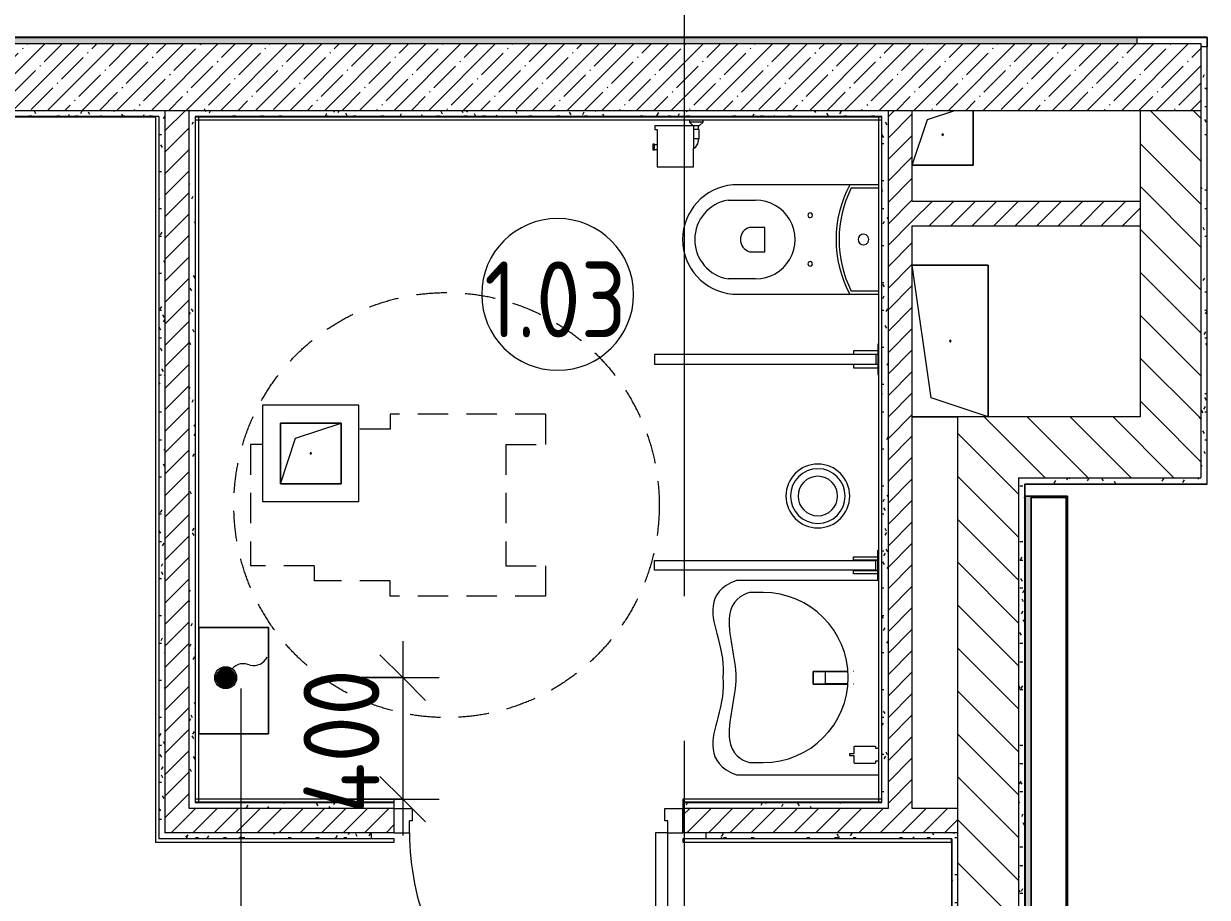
# Model space of a CAD drawing. Header units: millimetres. Extents: x -4185 to 186529, y -8553 to 29097.
# Drawn here: x 5835 to 9731, y 22938 to 25816 of the extents above; entities that cross this region are included whole.
import ezdxf

# ---------------------------------------------------------------- set-up
doc = ezdxf.new("R2010")
doc.units = ezdxf.units.MM
doc.linetypes.add('200_ШТРИХ__ш1_п0_6_', pattern=[160, 100, -60])
doc.linetypes.add('Осевая', pattern=[3175, 635, -476.25, 1587.5, -476.25])
for name, color, linetype, lineweight in [('0-1', 7, 'Continuous', 9), ('A-ANNO-DIMS', 7, 'Continuous', 9), ('A-ANNO-DIMS-100', 7, 'Continuous', 9), ('A-AREA-IDEN', 7, 'Continuous', 9), ('A-DETL-GENF', 7, 'Continuous', 9), ('A-DOOR', 7, 'Continuous', 9), ('A-DOOR-1', 7, 'Continuous', 13), ('A-DOOR-FRAM', 7, 'Continuous', 13), ('A-GENM', 7, 'Continuous', 9), ('A-WALL', 7, 'Continuous', 9), ('E-ELEC-FIXT-IDEN', 7, 'Continuous', 9), ('I-WALL', 7, 'Continuous', 9), ('P-SANR-FIXT', 7, 'Continuous', 9), ('Оси', 7, 'Continuous', 9), ('Оси-2', 7, 'Осевая', 9), ('Электрические приборы', 7, 'Continuous', 9)]:
    doc.layers.add(name, color=color, linetype=linetype, lineweight=lineweight)
for name, color, linetype, lineweight, true_color in [('A-WALL-1', 7, 'Continuous', 9, 0x3c3c3c), ('A-WALL-FNSH-1', 7, 'Continuous', 9, 0x3c3c3c), ('I-FURN-1', 7, 'Continuous', 9, 0xf0f0f0), ('I-FURN-2', 7, '200_ШТРИХ__ш1_п0_6_', 9, 0xf0f0f0)]:
    doc.layers.add(name, color=color, linetype=linetype, lineweight=lineweight, true_color=true_color)
doc.layers.add('I-FURN-3', color=7, linetype='Continuous', lineweight=9, transparency=1)
doc.styles.add('GOST Common_1', font='GOST_Common.ttf', dxfattribs={"width": 0.9, "height": 250})
doc.styles.add('ISOCPEUR', font='isocpeur.ttf', dxfattribs={"width": 0.9, "height": 250})
doc.dimstyles.new('ISO-2_5_0_9К_БОЛЬШОЙ', dxfattribs={"dimscale": 304.8, "dimtxt": 248.995294, "dimasz": 0.492126, "dimexe": 0.393701, "dimexo": 0.984252, "dimgap": 0, "dimtad": 1, "dimdec": 0, "dimrnd": 10, "dimzin": 0, "dimdsep": 46, "dimtxsty": 'ISOCPEUR', "dimblk1": 'OBLIQUE', "dimblk2": 'OBLIQUE', "dimsah": 1, "dimcen": 0.09, "dimdle": 0.393701, "dimazin": 0, "dimtfac": 1, "dimtdec": 4, "dimtix": 1, "dimtmove": 0, "dimatfit": 3, "dimfxl": 1, "dimtvp": 1, "dimtolj": 1, "dimtzin": 0, "dimarcsym": 2})
pattern_1 = [(45, (0, 0), (-35.35534, 35.35534), [])]
pattern_2 = [(135, (0, 0), (-70.71068, -70.71068), [])]
pattern_3 = [(0, (0, 0), (121.92, 30.48), [10.058, -81.382, 10.058, -81.382, -487.68]), (0, (0, 0), (121.92, 30.48), [-182.88, 10.058, -172.822, 10.058, -81.382, -213.36]), (0, (0, 0), (121.92, 30.48), [-457.2, 10.058, -50.902, 10.058, -142.342]), (120, (45.72, 15.24), (-87.356454, 90.345817), [10.058, -81.382, 10.058, -81.382, -487.68]), (120, (45.72, 15.24), (-87.356454, 90.345817), [-182.88, 10.058, -172.822, 10.058, -81.382, -213.36]), (120, (45.72, 15.24), (-87.356454, 90.345817), [-457.2, 10.058, -50.902, 10.058, -142.342]), (240, (60.96, 76.2), (-34.563546, -120.825817), [10.058, -81.382, 10.058, -81.382, -487.68]), (240, (60.96, 76.2), (-34.563546, -120.825817), [-182.88, 10.058, -172.822, 10.058, -81.382, -213.36]), (240, (60.96, 76.2), (-34.563546, -120.825817), [-457.2, 10.058, -50.902, 10.058, -142.342])]

# ---------------------------------------------------------------- blocks, each defined once
blk = doc.blocks.new('110_Дверь_СКБ_1Ст_Внутренняя1 - Д-8т 950x2100h_СУ-31746493-План размещения напольных электротехнических лючков и розеток 1 этажа в осях 1-12')
at = {"layer": 'A-DOOR'}
blk.add_arc((-412.5, 40), 850, 360, 90, dxfattribs=at)
at = {"layer": 'A-DOOR-1'}
for p, q in [((-412.5, 890), (-372.5, 890)), ((-412.5, 890), (-412.5, 40)), ((-372.5, 40), (-372.5, 890)), ((-412.5, 40), (-372.5, 40))]:
    blk.add_line(p, q, dxfattribs=at)
at = {"layer": 'A-DOOR-FRAM'}
for p, q in [((-412.5, 40), (-462.5, 40)), ((-462.5, 40), (-462.5, -40)), ((-412.5, 40), (-412.5, 0)), ((487.5, 40), (437.5, 40)), ((437.5, 40), (437.5, 0)), ((487.5, 40), (487.5, -40)), ((-412.5, 0), (-402.5, 0)), ((-402.5, 0), (-402.5, -40)), ((427.5, 0), (437.5, 0)), ((427.5, 0), (427.5, -40)), ((-402.5, -40), (-462.5, -40)), ((487.5, -40), (427.5, -40))]:
    blk.add_line(p, q, dxfattribs=at)
blk = doc.blocks.new('GM_Отверстие прямоугольное _в плите_ - Отверстие-V42-План размещения напольных электротехнических лючков и розеток 1 этажа в осях 1-12')
at = {"layer": 'A-GENM'}
for p, q in [((-250, -25), (-250, 125)), ((-250, 125), (-250, -25)), ((-187.5, 62.5), (250, 125)), ((250, 125), (250, -125)), ((250, -125), (250, 125)), ((-250, -125), (-187.5, 62.5)), ((250, -125), (-250, -125)), ((-250, -125), (250, -125))]:
    blk.add_line(p, q, dxfattribs=at)
for start, end in [(360, 180), (180, 360)]:
    blk.add_arc((0, 0), 2.5, start, end, dxfattribs=at)
blk = doc.blocks.new('GM_Отверстие прямоугольное _в плите_ - Отверстие-21604341-План размещения напольных электротехнических лючков и розеток 1 этажа в осях 1-12')
at = {"layer": 'A-GENM'}
for p, q in [((-50, 50), (40, 80)), ((100, 80), (100, -100)), ((100, -100), (100, 80)), ((-100, -100), (-50, 50)), ((100, -100), (-100, -100)), ((-100, -100), (100, -100))]:
    blk.add_line(p, q, dxfattribs=at)
for start, end in [(360, 180), (180, 360)]:
    blk.add_arc((0, 0), 2.5, start, end, dxfattribs=at)
blk = doc.blocks.new('132_МГН_Поручень для унитаза_тип откидной - ПР 1Р-18611699-План размещения напольных электротехнических лючков и розеток 1 этажа в осях 1-12')
at = {"layer": 'A-GENM'}
for p, q in [((-16, 738), (-16, 9.5)), ((16, 738), (-16, 738)), ((16, 9.5), (16, 738)), ((-28.2, 83), (-28.2, 3)), ((-17, 83), (-28.2, 83)), ((-17, 3), (-17, 83)), ((17, 83), (17, 3)), ((28.2, 83), (17, 83)), ((28.2, 3), (28.2, 83)), ((-50, 3), (-50, 0)), ((50, 3), (-50, 3)), ((-17, 3), (-28.2, 3)), ((-16, 9.5), (-16.6, 8.9)), ((-16.6, 8.9), (-16.6, 4.2)), ((16, 9.5), (-16, 9.5)), ((16, 9.5), (16.6, 8.9)), ((16.6, 8.9), (16.6, 4.2)), ((28.2, 3), (17, 3)), ((50, 0), (50, 3))]:
    blk.add_line(p, q, dxfattribs=at)
for centre, start, end in [((-15.3, 4.2), 180, 270), ((15.3, 4.2), 270, 360)]:
    blk.add_arc(centre, 1.24, start, end, dxfattribs=at)
blk = doc.blocks.new('GM_Отверстие прямоугольное _в плите_ - Отверстие-V78-План размещения напольных электротехнических лючков и розеток 1 этажа в осях 1-12')
at = {"layer": 'A-GENM'}
for p, q in [((-100, -100), (-100, 100)), ((-100, 100), (100, 100)), ((100, 100), (-100, 100)), ((-100, 100), (-100, -100)), ((-50, 50), (100, 100)), ((100, 100), (100, -100)), ((100, -100), (100, 100)), ((-100, -100), (-50, 50)), ((100, -100), (-100, -100)), ((-100, -100), (100, -100))]:
    blk.add_line(p, q, dxfattribs=at)
for start, end in [(360, 180), (180, 360)]:
    blk.add_arc((0, 0), 2.5, start, end, dxfattribs=at)
blk = doc.blocks.new('FRT_2D_Символ _разворот МГН_1 - D1_4_Символ доступности разворота МГН _360__-V84-План размещения напольных электротехнических лючков и розеток 1 этажа в осях 1-12')
at = {"layer": 'I-FURN-2'}
for p, q in [((-300, 325.4), (-300, -185.8)), ((-300, 325.4), (-200, 325.4)), ((-200, 195.4), (-200, 325.4)), ((200, 325.4), (300, 325.4)), ((200, 195.4), (200, 325.4)), ((300, 325.4), (300, -185.8)), ((-200, 195.4), (200, 195.4)), ((-300, -185.8), (-250, -185.8)), ((-250, -185.8), (-250, -288.4)), ((300, -185.8), (250, -185.8)), ((250, -185.8), (250, -435.8)), ((200, -435.8), (250, -435.8)), ((200, -435.8), (200, -645.8)), ((-200, -605.4), (-200, -645.8)), ((-200, -645.8), (200, -645.8))]:
    blk.add_line(p, q, dxfattribs=at)
blk.add_circle((0, 0), 700, dxfattribs=at)
blk = doc.blocks.new('Блок Розеток и Выключателей - Блок Розеток и Выключателей_SK3-27368973-План размещения напольных электротехнических лючков и розеток 1 этажа в осях 1-12')
at = {"layer": 'A-DETL-GENF'}
for p, q in [((-21.6, -76), (-21.6, -124)), ((-19.2, -73.6), (-19.2, -126.4)), ((-16.8, -71.2), (-16.8, -128.8)), ((-14.4, -71.2), (-14.4, -128.8)), ((-12, -68.8), (-12, -131.2)), ((-9.6, -68.8), (-9.6, -131.2)), ((-7.2, -66.4), (-7.2, -133.6)), ((-4.8, -66.4), (-4.8, -133.6)), ((-2.4, -66.4), (-2.4, -133.6)), ((0, -66.4), (0, -133.6)), ((2.4, -66.4), (2.4, -133.6)), ((4.8, -66.4), (4.8, -133.6)), ((7.2, -66.4), (7.2, -133.6)), ((9.6, -68.8), (9.6, -131.2)), ((12, -68.8), (12, -131.2)), ((14.4, -71.2), (14.4, -128.8)), ((16.8, -71.2), (16.8, -128.8)), ((19.2, -73.6), (19.2, -126.4)), ((21.6, -76), (21.6, -124)), ((-33.6, -92.8), (-33.6, -107.2)), ((-31.2, -88), (-31.2, -112)), ((-28.8, -83.2), (-28.8, -116.8)), ((-26.4, -80.8), (-26.4, -119.2)), ((-24, -78.4), (-24, -121.6)), ((24, -78.4), (24, -121.6)), ((26.4, -80.8), (26.4, -119.2)), ((28.8, -83.2), (28.8, -116.8)), ((31.2, -88), (31.2, -112)), ((33.6, -92.8), (33.6, -107.2))]:
    blk.add_line(p, q, dxfattribs=at)
blk.add_circle((0, -100), 36, dxfattribs=at)
for centre, radius, start, end in [((-2.1, -158.1), 48.1, 332.5065, 49.9886), ((91.1, -190.4), 51.5, 168.6656, 243.8652)]:
    blk.add_arc(centre, radius, start, end, dxfattribs=at)
blk = doc.blocks.new('Бизиборд лего 2 - бизиборд 1_21б-32005728-План размещения напольных электротехнических лючков и розеток 1 этажа в осях 1-12')
at = {"layer": 'I-FURN-3'}
blk.add_hatch(color=256, dxfattribs=at).paths.add_polyline_path([(1000, 20), (-1000, 20), (-1000, 0), (1000, 0)])
at = {"layer": 'I-FURN-1'}
for p, q in [((1000, 140), (-1000, 140)), ((-1000, 140), (-1000, 20)), ((-1000, 20), (-1000, 140)), ((-1000, 140), (1000, 140)), ((1000, 140), (-1000, 140)), ((-1000, 140), (-1000, 20)), ((-1000, 20), (-1000, 140)), ((-1000, 140), (1000, 140)), ((-995, 20), (-995, 135)), ((-995, 135), (995, 135)), ((995, 135), (-995, 135)), ((-995, 135), (-995, 20)), ((995, 135), (995, 20)), ((995, 20), (995, 135)), ((1000, 20), (1000, 140)), ((1000, 140), (1000, 20)), ((1000, 20), (1000, 140)), ((1000, 140), (1000, 20)), ((-1000, 20), (-995, 20)), ((-995, 20), (-1000, 20)), ((-1000, 20), (-995, 20)), ((-995, 20), (-1000, 20)), ((1000, 20), (-1000, 20)), ((-1000, 20), (-1000, 0)), ((-1000, 0), (-1000, 20)), ((-1000, 20), (-995, 20)), ((-1000, 0), (1000, 0)), ((1000, 0), (-1000, 0)), ((-995, 20), (995, 20)), ((995, 20), (-995, 20)), ((-995, 20), (995, 20)), ((995, 20), (1000, 20)), ((1000, 20), (995, 20)), ((995, 20), (1000, 20)), ((1000, 20), (995, 20)), ((995, 20), (1000, 20)), ((1000, 0), (1000, 20)), ((1000, 20), (1000, 0))]:
    blk.add_line(p, q, dxfattribs=at)
blk = doc.blocks.new('WC Seat_2 with Cistern-Wall Based - SE21-33486978-План размещения напольных электротехнических лючков и розеток 1 этажа в осях 1-12')
at = {"layer": 'P-SANR-FIXT'}
for p, q in [((-55, 485.5), (-55, 100.5)), ((-5, 410.5), (-5, 500.5)), ((255, 500.5), (255, 410.5)), ((305, 100.5), (305, 485.5)), ((85, 430.5), (85, 380.5)), ((165, 380.5), (165, 430.5)), ((85, 380.5), (165, 380.5)), ((-55, 100.5), (-55, 5.5)), ((-45, 5.5), (-45, 95.6)), ((295, 95.6), (295, 5.5)), ((305, 5.5), (305, 100.5))]:
    blk.add_line(p, q, dxfattribs=at)
for centre, radius, start, end in [((125, 469.8), 180.7, 4.9791, 175.0209), ((125, 478.7), 131.8, 9.5273, 170.4727), ((125, 418.8), 41.7, 16.2602, 163.7398), ((125, 410.5), 130, 180, 360), ((45, 230.5), 7.5, 0, 180), ((205, 230.5), 7.5, 0, 180), ((45, 230.5), 7.5, 180, 360), ((205, 230.5), 7.5, 180, 360), ((125, -237), 382.5, 61.9275, 118.0725), ((125, -247), 382.5, 63.6122, 116.3878), ((125, 55.5), 17.5, 0, 180), ((125, 55.5), 17.5, 180, 360)]:
    blk.add_arc(centre, radius, start, end, dxfattribs=at)
blk = doc.blocks.new('мусорная корзина - Round_ Metal-30590745-План размещения напольных электротехнических лючков и розеток 1 этажа в осях 1-12')
at = {"layer": 'P-SANR-FIXT'}
for radius, start, end in [(105, 0.0504, 179.9496), (90, 360, 179.941), (65, 0, 180), (105, 180, 360), (90, 180, 360), (65, 180, 360)]:
    blk.add_arc((0, 0), radius, start, end, dxfattribs=at)
blk = doc.blocks.new('TOY_Диспансер мыло - Дозатор Elegance new 11654 019001 хром-30593950-План размещения напольных электротехнических лючков и розеток 1 этажа в осях 1-12')
at = {"layer": 'A-GENM'}
for p, q in [((97.5, 84.7), (97.5, 17)), ((122.2, 86.7), (99.5, 86.7)), ((127.9, 101.6), (122.2, 101.6)), ((122.2, 101.6), (122.2, 86.7)), ((127.9, 86.7), (127.9, 101.6)), ((150.5, 86.7), (127.9, 86.7)), ((152.5, 17), (152.5, 84.7)), ((99.5, 15), (105, 15)), ((105, 15), (105, 5.5)), ((145, 5.5), (145, 15)), ((145, 15), (150.5, 15))]:
    blk.add_line(p, q, dxfattribs=at)
for centre, start, end in [((99.5, 84.7), 90, 180), ((150.5, 84.7), 360, 90), ((99.5, 17), 180, 270), ((150.5, 17), 270, 360)]:
    blk.add_arc(centre, 2, start, end, dxfattribs=at)
blk = doc.blocks.new('смеситель для раковины - Default-30607276-План размещения напольных электротехнических лючков и розеток 1 этажа в осях 1-12')
at = {"layer": '0-1'}
for p, q in [((-20.3, -17.5), (-20.3, -19.4)), ((20.3, -19.4), (20.3, -17.5)), ((-20.3, -111.8), (20.3, -111.8)), ((-21, -151.6), (21, -151.6))]:
    blk.add_line(p, q, dxfattribs=at)
at = {"layer": '0-1', "flags": 128}
for points in [[(-21, -89.3), (-21, -88.6), (-21, -88.2), (-21, -88), (-21, -88)], [(21, -88.3), (21, -88.3), (21, -88.5), (21, -88.9), (21, -89.1)]]:
    blk.add_lwpolyline(points, dxfattribs=at)
at = {"layer": 'P-SANR-FIXT'}
for p, q in [((-21, -151.6), (-21, -37.8)), ((21, -37.8), (21, -151.6)), ((-20.3, -109.7), (-20.3, -111.8)), ((-20.3, -111.8), (-20.3, -111.8)), ((20.3, -111.8), (20.3, -109.7)), ((20.3, -111.8), (20.3, -111.8)), ((21, -151.6), (-21, -151.6))]:
    blk.add_line(p, q, dxfattribs=at)
at = {"layer": 'P-SANR-FIXT', "flags": 128}
for points in [[(-21, -37.9), (-21, -91), (-21, -144)], [(-20.3, -109.7), (-20.3, -60.2), (-20.3, -36.8)], [(20.3, -36.8), (20.3, -60.2), (20.3, -109.7)], [(21, -144), (21, -91), (21, -37.9)]]:
    blk.add_lwpolyline(points, dxfattribs=at)
at = {"layer": 'P-SANR-FIXT'}
for points, knots in [([(-21, -88.1), (-21, -84.5), (-21, -78.9), (-21.1, -72.5), (-21.1, -68.8), (-21.1, -66.1), (-21.1, -63.2), (-21.1, -59.3), (-21.1, -54.3), (-21.2, -48.8), (-21.2, -44.2), (-21.2, -41), (-21.3, -38.9), (-21.3, -37.8), (-21.3, -37.4)], [0, 0, 0, 0, 0.0833333, 0.125, 0.1458333, 0.1666667, 0.1875, 0.2083333, 0.25, 0.2916667, 0.3333333, 0.375, 0.4166667, 0.4439669, 0.4439669, 0.4439669, 0.4439669]), ([(21.3, -37.4), (21.3, -37.8), (21.3, -38.9), (21.3, -41), (21.2, -44.2), (21.2, -48.8), (21.2, -54.3), (21.1, -59.3), (21.1, -63.2), (21.1, -66.1), (21.1, -68.8), (21.1, -72.5), (21, -78.9), (21, -84.5), (21, -88.1)], [0.5560331, 0.5560331, 0.5560331, 0.5560331, 0.5833333, 0.625, 0.6666667, 0.7083333, 0.75, 0.7916667, 0.8125, 0.8333333, 0.8541667, 0.875, 0.9166667, 1, 1, 1, 1]), ([(-21, -144), (-21, -144.4), (-21, -145.2), (-21, -146.9), (-21, -148.7), (-21, -150.5), (-21, -151.5), (-21, -151.7), (-21, -151.6)], [0, 0, 0, 0, 0.0555556, 0.1111111, 0.2222222, 0.3333333, 0.4444444, 0.5555556, 0.5555556, 0.5555556, 0.5555556]), ([(21, -151.6), (21, -151.7), (21, -151.5), (21, -150.5), (21, -148.7), (21, -146.9), (21, -145.2), (21, -144.4), (21, -144)], [0.4444444, 0.4444444, 0.4444444, 0.4444444, 0.5555556, 0.6666667, 0.7777778, 0.8888889, 0.9444444, 1, 1, 1, 1])]:
    blk.add_open_spline(points, degree=3, knots=knots, dxfattribs=at)
blk = doc.blocks.new('SND_Умывальник МГН_Jika - гибкая подводка_ 640х550х165 PN6_3_ ХВ_ГВ накидная гайка BP DN15_ К-гл_кон_ П DN 50-30756074-План размещения напольных электротехнических лючков и розеток 1 этажа в осях 1-12')
at = {"layer": 'P-SANR-FIXT'}
for p, q in [((-320, 468), (-320, 0)), ((320, 0), (320, 468)), ((-280, 425), (-280, 380)), ((280, 380), (280, 425))]:
    blk.add_line(p, q, dxfattribs=at)
blk.add_arc((0, 380), 280, 180, 360, dxfattribs=at)
for points, knots in [([(0, 512.9), (-41.2, 508.8), (-131.1, 523.5), (-281.1, 574.8), (-320, 468)], [-0.715552, -0.715552, -0.715552, -0.715552, -0.3972744, 0, 0, 0, 0]), ([(320, 468), (281.1, 574.8), (131.1, 523.5), (41.2, 508.8), (0, 512.9)], [-0.715552, -0.715552, -0.715552, -0.715552, -0.3182776, 0, 0, 0, 0]), ([(0, 470), (-61.7, 470), (-229.3, 523.4), (-272.8, 450.8), (-280, 425)], [0, 0, 0, 0, 0.3523534, 0.6664917, 0.6664917, 0.6664917, 0.6664917]), ([(280, 425), (272.8, 450.8), (229.3, 523.4), (61.7, 470), (0, 470)], [0, 0, 0, 0, 0.3141383, 0.6664917, 0.6664917, 0.6664917, 0.6664917])]:
    blk.add_open_spline(points, degree=3, knots=knots, dxfattribs=at)
blk = doc.blocks.new('132_МГН_Поручень для унитаза_тип откидной - ПР 1Р-V135-План размещения напольных электротехнических лючков и розеток 1 этажа в осях 1-12')
at = {"layer": 'A-GENM'}
for p, q in [((-50, -3), (-50, 0)), ((50, 0), (50, -3)), ((50, -3), (-50, -3)), ((-17, -3), (-28.2, -3)), ((-28.2, -83), (-28.2, -3)), ((-17, -3), (-17, -83)), ((-16.6, -8.9), (-16.6, -4.2)), ((-16, -9.5), (-16.6, -8.9)), ((16, -9.5), (-16, -9.5)), ((-16, -738), (-16, -9.5)), ((16, -9.5), (16.6, -8.9)), ((16, -9.5), (16, -738)), ((16.6, -8.9), (16.6, -4.2)), ((28.2, -3), (17, -3)), ((17, -83), (17, -3)), ((28.2, -3), (28.2, -83)), ((-17, -83), (-28.2, -83)), ((28.2, -83), (17, -83)), ((16, -738), (-16, -738))]:
    blk.add_line(p, q, dxfattribs=at)
for centre, start, end in [((-15.3, -4.2), 90, 180), ((15.3, -4.2), 0, 90)]:
    blk.add_arc(centre, 1.24, start, end, dxfattribs=at)
blk = doc.blocks.new('Plumbing_Drainage_hansgrohe_56248XXX-RainDrain-Point-Complete-set-po - 800 Stainless Steel Optic-30807005-План размещения напольных электротехнических лючков и розеток 1 этажа в осях 1-12')
at = {"layer": 'P-SANR-FIXT'}
for p, q in [((158.5, 158.5), (-158.5, 158.5)), ((-158.5, 158.5), (-158.5, -158.5)), ((158.5, -158.5), (158.5, 158.5)), ((-158.5, -158.5), (158.5, -158.5))]:
    blk.add_line(p, q, dxfattribs=at)
blk = doc.blocks.new('Sanitary_Toilet-Accessories_Gessi_Wall-mounted-paper-roll-holder-65449 - Chrome-30916167-План размещения напольных электротехнических лючков и розеток 1 этажа в осях 1-12')
at = {"layer": 'A-DETL-GENF'}
for p, q in [((8026.5, 25499), (8026.6, 25491)), ((8071.4, 25491), (8026.6, 25491)), ((8026.6, 25491), (8038, 25480)), ((8038, 25480), (8041.5, 25480)), ((8039.5, 25480), (8058, 25480)), ((8039.5, 25480), (8039.5, 25404.6)), ((8041.5, 25480), (8039.5, 25479.3)), ((8056.5, 25480), (8060, 25480)), ((8056.5, 25466.5), (8056.5, 25480)), ((8060, 25480), (8071.4, 25491)), ((8071.4, 25491), (8071.5, 25499)), ((7913, 25479.3), (7913, 25467.3)), ((8039.5, 25479.3), (7913, 25479.3)), ((7913, 25467.3), (7920.5, 25467.3)), ((7920.5, 25467.3), (7920.5, 25416.5)), ((8056.5, 25466.5), (8039.5, 25466.5)), ((8058, 25466.5), (8056.5, 25466.5)), ((8058, 25436.5), (8058, 25466.5)), ((7905.5, 25418.5), (7905.5, 25399.5)), ((7911.5, 25418.5), (7905.5, 25418.5)), ((7911.5, 25416.5), (7911.5, 25418.5)), ((7911.5, 25401.5), (7911.5, 25416.5)), ((7920.5, 25416.5), (7911.5, 25416.5)), ((7920.5, 25416.5), (7920.5, 25401.5)), ((8056.5, 25436.5), (8039.5, 25436.5)), ((8039.5, 25404.6), (8047.9, 25410.1)), ((8039.5, 25344.3), (8039.5, 25404.6)), ((8047.9, 25410.1), (8054.3, 25419.7)), ((8054.3, 25419.7), (8056.5, 25431)), ((8056.5, 25436.5), (8058, 25436.5)), ((8056.5, 25431), (8056.5, 25436.5)), ((7905.5, 25399.5), (7911.5, 25399.5)), ((7911.5, 25401.5), (7920.5, 25401.5)), ((7911.5, 25399.5), (7911.5, 25401.5)), ((7920.5, 25401.5), (7920.5, 25344.3)), ((7920.5, 25344.3), (8039.5, 25344.3))]:
    blk.add_line(p, q, dxfattribs=at)
blk = doc.blocks.new('Марка_Помещения - Номер-25198446-План размещения напольных электротехнических лючков и розеток 1 этажа в осях 1-12')
at = {"layer": 'A-AREA-IDEN'}
for start, end in [(360, 180), (180, 360)]:
    blk.add_arc((0, 0), 2.5, start, end, dxfattribs=at)
blk = doc.blocks.new('DIMBLOCK30-План размещения напольных электротехнических лючков и розеток 1 этажа в осях 1-12')
at = {"layer": 'A-ANNO-DIMS-100'}
for p, q in [((7082.6, 23781.3), (7082.6, 23141)), ((6936.7, 23661.3), (7202.6, 23661.3)), ((7082.6, 23661.3), (6936.7, 23661.3)), ((6888.7, 23261), (7202.6, 23261)), ((7082.6, 23261), (6888.7, 23261))]:
    blk.add_line(p, q, dxfattribs=at)
at = {"layer": 'A-ANNO-DIMS-100', "lineweight": 20}
for p, q in [((7082.6, 23661.3), (7007.6, 23736.3)), ((7082.6, 23661.3), (7157.6, 23586.3)), ((7082.6, 23261), (7007.6, 23336)), ((7082.6, 23261), (7157.6, 23186))]:
    blk.add_line(p, q, dxfattribs=at)
at = {"layer": 'A-ANNO-DIMS-100', "color": 0, "insert": (6756, 23212.1), "char_height": 250, "width": 597.589, "attachment_point": 1, "rotation": 90, "line_spacing_factor": 1.149209, "style": 'ISOCPEUR'}
blk.add_mtext('400', dxfattribs=at)
blk = doc.blocks.new('_Oblique')
at = {"color": 0, "linetype": 'ByBlock', "lineweight": -2}
blk.add_line((-0.5, -0.5), (0.5, 0.5), dxfattribs=at)

msp = doc.modelspace()

# ---------------------------------------------------------------- hatches: boundary and pattern name
at = {"layer": 'I-WALL'}
h = msp.add_hatch(dxfattribs=at)
h.set_pattern_fill('FP_84', color=256, style=0, pattern_type=2)
h.set_pattern_definition(pattern_3)
h.paths.add_polyline_path([(6311.2, 25750), (9500, 25750), (9500, 25770), (4060, 25770), (4060, 25750), (6300, 25750)])
h = msp.add_hatch(dxfattribs=at)
h.set_pattern_fill('FP_1', color=256, style=0, pattern_type=2)
h.set_pattern_definition([(45, (0, 0), (-57.02463, 57.02463), []), (45, (57.025, 0), (-57.02463, 57.02463), [100.806, -20.161, 3.353, -16.808])])
h.paths.add_polyline_path([(5638.8, 25530), (9710, 25530), (9710, 25750), (4060, 25750), (4060, 25530), (5302.5, 25530)])
h = msp.add_hatch(dxfattribs=at)
h.set_pattern_fill('FP_84', color=256, style=0, pattern_type=2)
h.set_pattern_definition(pattern_3)
h.paths.add_polyline_path([(9730, 24320), (9730, 25739), (9710, 25739), (9710, 24320)])
h = msp.add_hatch(dxfattribs=at)
h.set_pattern_fill('FP_84', color=256, style=0, pattern_type=2)
h.set_pattern_definition(pattern_3)
h.paths.add_polyline_path([(4061.1, 25510), (6300, 25510), (6300, 25530), (4060, 25530), (4060, 25510)])
h = msp.add_hatch(dxfattribs=at)
h.set_pattern_fill('FP_19', color=256, style=0, pattern_type=2)
h.set_pattern_definition(pattern_1)
h.paths.add_polyline_path([(6311.2, 23150), (6380, 23150), (6380, 25530), (6300, 25530), (6300, 23150)])
h = msp.add_hatch(dxfattribs=at)
h.set_pattern_fill('FP_84', color=256, style=0, pattern_type=2)
h.set_pattern_definition(pattern_3)
h.paths.add_polyline_path([(6400, 23250), (6400, 25530), (6380, 25530), (6380, 23250), (6388.6, 23250)])
h = msp.add_hatch(dxfattribs=at)
h.set_pattern_fill('FP_84', color=256, style=0, pattern_type=2)
h.set_pattern_definition(pattern_3)
h.paths.add_polyline_path([(6400, 25510), (8680, 25510.2), (8680, 25530), (6400, 25530), (6400, 25520.2)])
h = msp.add_hatch(dxfattribs=at)
h.set_pattern_fill('FP_19', color=256, style=0, pattern_type=2)
h.set_pattern_definition(pattern_1)
h.paths.add_polyline_path([(8680, 23230), (8760, 23230), (8760, 25530), (8680, 25530), (8680, 23718.3)])
h = msp.add_hatch(dxfattribs=at)
h.set_pattern_fill('FP_18', color=256, style=0, pattern_type=2)
h.set_pattern_definition(pattern_2)
h.paths.add_polyline_path([(9710, 24520), (9710, 25530), (9510, 25530), (9510, 24520), (9673.7, 24520)])
h = msp.add_hatch(dxfattribs=at)
h.set_pattern_fill('FP_84', color=256, style=0, pattern_type=2)
h.set_pattern_definition(pattern_3)
h.paths.add_polyline_path([(6280, 23130), (6300, 23130), (6300, 25510), (6280, 25509.9), (6280, 23177)])
h = msp.add_hatch(dxfattribs=at)
h.set_pattern_fill('FP_84', color=256, style=0, pattern_type=2)
h.set_pattern_definition(pattern_3)
h.paths.add_polyline_path([(8665, 23250), (8680, 23250), (8680, 25510), (8660, 25510), (8660.1, 23250)])
h = msp.add_hatch(dxfattribs=at)
h.set_pattern_fill('FP_19', color=256, style=0, pattern_type=2)
h.set_pattern_definition(pattern_1)
h.paths.add_polyline_path([(9510, 25150), (9510, 25230), (8760, 25230), (8760, 25150), (9456.7, 25150)])
h = msp.add_hatch(dxfattribs=at)
h.set_pattern_fill('FP_18', color=256, style=0, pattern_type=2)
h.set_pattern_definition(pattern_2)
h.paths.add_polyline_path([(9110, 23150), (9110, 24520), (8910, 24520), (8910, 23150), (9001.2, 23150)])
h = msp.add_hatch(dxfattribs=at)
h.set_pattern_fill('FP_18', color=256, style=0, pattern_type=2)
h.set_pattern_definition(pattern_2)
h.paths.add_polyline_path([(9673.7, 24320), (9710, 24320), (9710, 24520), (9110, 24520), (9110, 24320), (9510, 24320)])
h = msp.add_hatch(dxfattribs=at)
h.set_pattern_fill('FP_84', color=256, style=0, pattern_type=2)
h.set_pattern_definition(pattern_3)
h.paths.add_polyline_path([(9110, 24300), (9730, 24300), (9730, 24320), (9110, 24320)])
h = msp.add_hatch(dxfattribs=at)
h.set_pattern_fill('FP_84', color=256, style=0, pattern_type=2)
h.set_pattern_definition(pattern_3)
h.paths.add_polyline_path([(9110, 22200), (9130, 22200), (9130, 24300), (9110, 24299), (9110, 22221)])
h = msp.add_hatch(dxfattribs=at)
h.set_pattern_fill('FP_84', color=256, style=0, pattern_type=2)
h.set_pattern_definition(pattern_3)
h.paths.add_polyline_path([(8680, 23230), (8680, 23250), (8005, 23250), (8005, 23230), (8665, 23230)])
h.paths.add_polyline_path([(7055, 23230), (7055, 23250), (6380, 23249.5), (6380, 23230), (6938.5, 23230)])
h = msp.add_hatch(dxfattribs=at)
h.set_pattern_fill('FP_19', color=256, style=0, pattern_type=2)
h.set_pattern_definition(pattern_1)
h.paths.add_polyline_path([(8840, 23150), (8910, 23150), (8910, 23230), (8005, 23230), (8005, 23150), (8340, 23150)])
h.paths.add_polyline_path([(6751, 23150), (7055, 23150), (7055, 23230), (6380, 23230), (6380, 23150)])
h = msp.add_hatch(dxfattribs=at)
h.set_pattern_fill('FP_84', color=256, style=0, pattern_type=2)
h.set_pattern_definition(pattern_3)
h.paths.add_polyline_path([(8890, 23130), (8910, 23130), (8910, 23150), (8080, 23150), (8080, 23130), (8889, 23130)])
h.paths.add_polyline_path([(6300, 23130), (6980, 23130), (6980, 23150), (6300, 23150)])
h = msp.add_hatch(dxfattribs=at)
h.set_pattern_fill('FP_18', color=256, style=0, pattern_type=2)
h.set_pattern_definition(pattern_2)
h.paths.add_polyline_path([(9001.2, 20970), (9110, 20970), (9110, 23150), (8910, 23150), (8910, 20970)])
h = msp.add_hatch(dxfattribs=at)
h.set_pattern_fill('FP_84', color=256, style=0, pattern_type=2)
h.set_pattern_definition(pattern_3)
h.paths.add_polyline_path([(8890, 20750), (8910, 20750), (8910, 23130), (8890, 23130), (8890, 20770)])

# ---------------------------------------------------------------- linework, layer by layer
at = {"layer": 'A-WALL'}
for p, q in [((6280, 25510), (4060, 25510)), ((6269, 25509), (6269, 25510)), ((6280, 25510), (6280, 23130)), ((8659, 25510), (6400, 25510)), ((6400, 25499), (6400, 23250)), ((8660, 25499), (8660, 25510)), ((8660, 23250), (8660, 25499)), ((9110, 24320), (9710, 24320)), ((9110, 24320), (9110, 22200)), ((9130, 24300), (9730, 24300)), ((9130, 22220), (9130, 24299)), ((7055, 23230), (6380, 23230)), ((6411, 23250), (7055, 23250)), ((8005, 23250), (8660, 23250)), ((8680, 23230), (8005, 23230)), ((8890, 23130), (8080, 23130)), ((8889, 23119), (8889, 23130)), ((8890, 23130), (8890, 20750))]:
    msp.add_line(p, q, dxfattribs=at)
at = {"layer": 'A-WALL-1'}
for p, q in [((9500, 25750), (9500, 25770)), ((4060, 25750), (9710, 25750)), ((9710, 25750), (9710, 24320)), ((9730, 25739), (9710, 25739)), ((9730, 24300), (9730, 25739)), ((4060, 25530), (9710, 25530)), ((6300, 25530), (6300, 23150)), ((6380, 23230), (6380, 25530)), ((8680, 25530), (8680, 23230)), ((8760, 25230), (8760, 25530)), ((9510, 25530), (9510, 24520)), ((9510, 25230), (8760, 25230)), ((8760, 23230), (8760, 25150)), ((8760, 25150), (9510, 25150)), ((9510, 24520), (8910, 24520)), ((8910, 20770), (8910, 24520)), ((7055, 23150), (7055, 23250)), ((8005, 23250), (8005, 23150)), ((8910, 23230), (8760, 23230)), ((7055, 23150), (6300, 23150)), ((6980, 23130), (6980, 23150)), ((8910, 23150), (8005, 23150)), ((8080, 23150), (8080, 23130))]:
    msp.add_line(p, q, dxfattribs=at)
at = {"layer": 'A-WALL-FNSH-1'}
for p, q in [((9731, 25771), (4060, 25771)), ((4060, 25770), (9730, 25770)), ((9730, 25770), (9730, 25739)), ((9731, 24299), (9731, 25771)), ((4060, 25509), (6269, 25509)), ((6269, 25509), (6269, 23119)), ((6400, 25499), (8660, 25499)), ((6401, 25509), (8659, 25509)), ((6401, 23251), (6401, 25509)), ((6411, 23250), (6411, 25510)), ((8649, 25510), (8649, 23250)), ((8659, 25509), (8659, 23251)), ((9130, 24300), (9130, 24299)), ((9130, 24299), (9731, 24299)), ((9131, 24259.6), (9131, 24300)), ((9131, 22220), (9131, 24259.5)), ((7055, 23261), (6400, 23261)), ((7055, 23250), (7055, 23261)), ((8660, 23261), (8005, 23261)), ((8005, 23261), (8005, 23250)), ((7055, 23251), (6401, 23251)), ((8659, 23251), (8005, 23251)), ((6269, 23119), (7055, 23119)), ((7055, 23130), (6280, 23130)), ((7055, 23119), (7055, 23130)), ((8080, 23130), (8005, 23130)), ((8005, 23130), (8005, 23119)), ((8005, 23119), (8889, 23119)), ((8889, 23119), (8889, 20749))]:
    msp.add_line(p, q, dxfattribs=at)
at = {"layer": 'E-ELEC-FIXT-IDEN'}
msp.add_line((6550.3, 23625.2), (6550.3, 22636.1), dxfattribs=at)
at = {"layer": 'I-FURN-1'}
for p, q in [((6641, 23826), (6411, 23826)), ((6411, 23826), (6411, 23476)), ((6411, 23476), (6411, 23826)), ((6411, 23826), (6641, 23826)), ((6641, 23476), (6641, 23826)), ((6641, 23826), (6641, 23476)), ((6411, 23476), (6641, 23476)), ((6641, 23476), (6411, 23476))]:
    msp.add_line(p, q, dxfattribs=at)
at = {"layer": 'I-WALL'}
for p, q in [((6400, 25510), (6400, 25499)), ((8660, 25510), (8659, 25510)), ((6400, 23250), (6411, 23250))]:
    msp.add_line(p, q, dxfattribs=at)
at = {"layer": 'Оси'}
msp.add_line((8010, 24898.1), (8010, 27398.1), dxfattribs=at)
at = {"layer": 'Оси-2'}
msp.add_line((8010, 593.7), (8010, 24898.1), dxfattribs=at)

# ---------------------------------------------------------------- block references
at = {"layer": 'A-AREA-IDEN', "xscale": 99.99999999999993, "yscale": 99.99999999999993, "zscale": 99.99999999999993}
msp.add_blockref('Марка_Помещения - Номер-25198446-План размещения напольных электротехнических лючков и розеток 1 этажа в осях 1-12', (7592.5, 24923.7), dxfattribs=at)
at = {"layer": 'A-DOOR', "rotation": 180}
msp.add_blockref('110_Дверь_СКБ_1Ст_Внутренняя1 - Д-8т 950x2100h_СУ-31746493-План размещения напольных электротехнических лючков и розеток 1 этажа в осях 1-12', (7542.5, 23190), dxfattribs=at)
at = {"layer": 'A-GENM'}
for name, p in [('GM_Отверстие прямоугольное _в плите_ - Отверстие-21604341-План размещения напольных электротехнических лючков и розеток 1 этажа в осях 1-12', (8860, 25450)), ('GM_Отверстие прямоугольное _в плите_ - Отверстие-V78-План размещения напольных электротехнических лючков и розеток 1 этажа в осях 1-12', (6780, 24400))]:
    msp.add_blockref(name, p, dxfattribs=at)
at = {"layer": 'A-GENM', "rotation": 89.99999999999984}
msp.add_blockref('GM_Отверстие прямоугольное _в плите_ - Отверстие-V42-План размещения напольных электротехнических лючков и розеток 1 этажа в осях 1-12', (8885, 24770), dxfattribs=at)
at = {"layer": 'I-FURN-1'}
for name, p, rotation in [('FRT_2D_Символ _разворот МГН_1 - D1_4_Символ доступности разворота МГН _360__-V84-План размещения напольных электротехнических лючков и розеток 1 этажа в осях 1-12', (7226.9, 24229.7), 269.9999999999996), ('Бизиборд лего 2 - бизиборд 1_21б-32005728-План размещения напольных электротехнических лючков и розеток 1 этажа в осях 1-12', (9131, 23259.5), 270.0000000000001)]:
    msp.add_blockref(name, p, dxfattribs=dict(at, rotation=rotation))
at = {"layer": 'P-SANR-FIXT'}
for name, p in [('Sanitary_Toilet-Accessories_Gessi_Wall-mounted-paper-roll-holder-65449 - Chrome-30916167-План размещения напольных электротехнических лючков и розеток 1 этажа в осях 1-12', (0, 0)), ('Plumbing_Drainage_hansgrohe_56248XXX-RainDrain-Point-Complete-set-po - 800 Stainless Steel Optic-30807005-План размещения напольных электротехнических лючков и розеток 1 этажа в осях 1-12', (6780, 24400)), ('мусорная корзина - Round_ Metal-30590745-План размещения напольных электротехнических лючков и розеток 1 этажа в осях 1-12', (8449, 24259.6))]:
    msp.add_blockref(name, p, dxfattribs=at)
for name, p, rotation in [('WC Seat_2 with Cistern-Wall Based - SE21-33486978-План размещения напольных электротехнических лючков и розеток 1 этажа в осях 1-12', (8654.5, 24979.5), 89.99999999999993), ('132_МГН_Поручень для унитаза_тип откидной - ПР 1Р-18611699-План размещения напольных электротехнических лючков и розеток 1 этажа в осях 1-12', (8649, 24710), 89.99999999999974), ('132_МГН_Поручень для унитаза_тип откидной - ПР 1Р-V135-План размещения напольных электротехнических лючков и розеток 1 этажа в осях 1-12', (8649, 24031.5), 270.000000000014), ('SND_Умывальник МГН_Jika - гибкая подводка_ 640х550х165 PN6_3_ ХВ_ГВ накидная гайка BP DN15_ К-гл_кон_ П DN 50-30756074-План размещения напольных электротехнических лючков и розеток 1 этажа в осях 1-12', (8649, 23661.6), 90.00000000000357), ('смеситель для раковины - Default-30607276-План размещения напольных электротехнических лючков и розеток 1 этажа в осях 1-12', (8585.3, 23661), 270.0000000000004), ('TOY_Диспансер мыло - Дозатор Elegance new 11654 019001 хром-30593950-План размещения напольных электротехнических лючков и розеток 1 этажа в осях 1-12', (8654.5, 23282.5), 89.99999999999993)]:
    msp.add_blockref(name, p, dxfattribs=dict(at, rotation=rotation))
at = {"layer": 'Электрические приборы', "rotation": 89.9999999999999}
msp.add_blockref('Блок Розеток и Выключателей - Блок Розеток и Выключателей_SK3-27368973-План размещения напольных электротехнических лючков и розеток 1 этажа в осях 1-12', (6400, 23661.3), dxfattribs=at)

# ---------------------------------------------------------------- texts
at = {"layer": 'A-AREA-IDEN', "insert": (7350.6, 25032.3), "char_height": 250, "width": 606.076, "attachment_point": 1, "style": 'GOST Common_1'}
msp.add_mtext('1.03', dxfattribs=at)

# ---------------------------------------------------------------- dimensions: what is measured, and where the dimension line sits
at = {"layer": 'A-ANNO-DIMS'}
dim = msp.add_linear_dim(base=(7082.6, 23261), p1=(6636.7, 23661.3), p2=(7188.7, 23261), angle=90, dimstyle='ISO-2_5_0_9К_БОЛЬШОЙ', override={"dimpost": '<>', "dimfxl": 681.872148}, dxfattribs=at)
dim.commit()
dim.dimension.update_dxf_attribs({"geometry": 'DIMBLOCK30-План размещения напольных электротехнических лючков и розеток 1 этажа в осях 1-12', "text_midpoint": (6957.6, 23461.1)})

doc.saveas('drawing.dxf')
